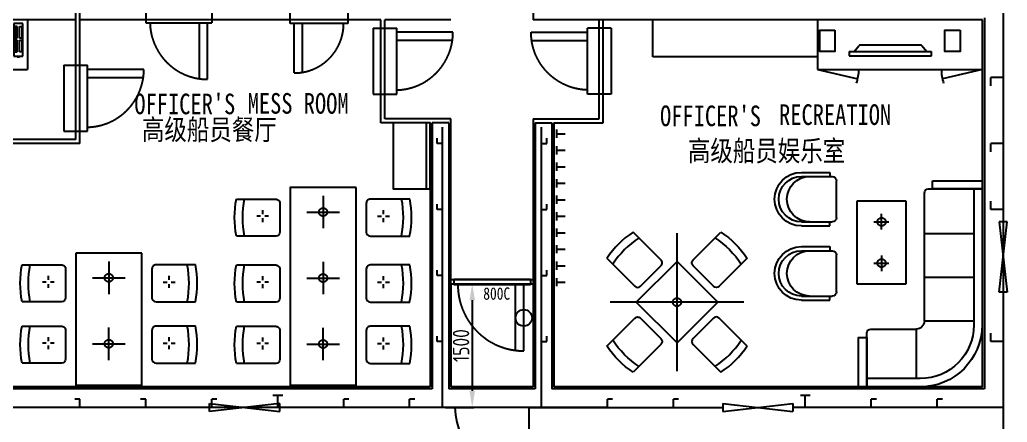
# Model space of a CAD drawing. Header units: millimetres. Extents: x -1838618 to -1600818, y -1770412 to -1553248.
# Drawn here: x -1744751 to -1732772, y -1695325 to -1690444 of the extents above; entities that cross this region are included whole.
import ezdxf
from ezdxf.enums import TextEntityAlignment as Align

# ---------------------------------------------------------------- set-up
doc = ezdxf.new("R2010")
doc.units = ezdxf.units.MM
doc.header["$LTSCALE"] = 100
doc.header["$PDMODE"] = 35
for name, pattern in [('BORDER', [1.75, 1, -0.25, 0.25, -0.25]), ('CENTER', [2, 1.25, -0.25, 0.25, -0.25]), ('DASHED2', [0.375, 0.25, -0.125]), ('HIDDEN', [9.525, 6.35, -3.175]), ('PHANTOM2', [31.75, 15.875, -3.175, 3.175, -3.175, 3.175, -3.175])]:
    doc.linetypes.add(name, pattern=pattern)
for name, color, linetype in [('Eq', 4, 'PHANTOM2'), ('FUN', 3, 'Continuous'), ("owner's comments", 4, 'Continuous')]:
    doc.layers.add(name, color=color, linetype=linetype)
doc.styles.add('ROMANT', font='', dxfattribs={"width": 0.8})
doc.styles.get("Standard").update_dxf_attribs({"font": 'gbenor.shx', "width": 0.9, "bigfont": 'gbcbig.shx'})
doc.styles.get('ROMANT').set_extended_font_data('SimSun')
doc.dimstyles.new('ISO-25', dxfattribs={"dimtxt": 200, "dimasz": 200, "dimexe": 20, "dimexo": 0.625, "dimgap": 35, "dimtad": 1, "dimdec": 0, "dimtxsty": 'Standard', "dimcen": 2.5, "dimclrd": 2, "dimclre": 2, "dimclrt": 2, "dimadec": 0, "dimazin": 0, "dimtfac": 1, "dimtdec": 0, "dimtmove": 0, "dimatfit": 3, "dimfxl": 1, "dimarcsym": 0})

# ---------------------------------------------------------------- blocks, each defined once
blk = doc.blocks.new('A DECK')
at = {"color": 6}
blk.add_line((3200, 14375, 1770), (3200, -14376, 1770), dxfattribs=at)
blk = doc.blocks.new('nnnnnnnnnnnnnnnnnnnn')
at = {"color": 2, "linetype": 'CENTER', "ltscale": 50}
for p, q in [((2729139, 1449625), (2729139, 1449230)), ((2728941, 1449427), (2729336, 1449427)), ((2729139, 1448825), (2729139, 1448430)), ((2728941, 1448627), (2729336, 1448627)), ((2729139, 1447630), (2729139, 1448025)), ((2728941, 1447827), (2729336, 1447827))]:
    blk.add_line(p, q, dxfattribs=at)
at = {"color": 2}
blk.add_lwpolyline([(2729539, 1449727), (2728739, 1449727), (2728739, 1447327), (2729539, 1447327)], close=True, dxfattribs=at)
at = {"color": 2, "linetype": 'HIDDEN', "ltscale": 100}
for centre in [(2729139, 1449427), (2729139, 1448627), (2729139, 1447827)]:
    blk.add_circle(centre, 50, dxfattribs=at)
blk = doc.blocks.new('沙发')
at = {"color": 2, "linetype": 'Continuous'}
for p, q in [((100, 275), (-275, 275)), ((100, 325), (-243.791834, 325)), ((-243.791834, 325), (-243.791834, 275)), ((-325, -225), (-325, 225)), ((100, -275), (-275, -275)), ((-243.791834, -325), (-243.791834, -275)), ((100, -325), (-243.791834, -325))]:
    blk.add_line(p, q, dxfattribs=at)
for centre, radius, start, end in [((-275, 225), 50, 90, 180), ((0, 0), 275, 270, 90), ((100, 0), 325, 270, 90), ((100, 0), 275, 270, 90), ((-275, -225), 50, 180, 270)]:
    blk.add_arc(centre, radius, start, end, dxfattribs=at)
blk = doc.blocks.new('*D290')
at = {"color": 2, "lineweight": -2, "transparency": 16777216}
for p, q in [((1006275, -1093391), (1006542, -1093391)), ((1006522, -1093591), (1006522, -1094691)), ((1006197, -1094891), (1006542, -1094891))]:
    blk.add_line(p, q, dxfattribs=at)
at = {"color": 2, "transparency": 16777216}
for points in [[(1006489, -1093591), (1006556, -1093591), (1006522, -1093391)], [(1006489, -1094691), (1006556, -1094691), (1006522, -1094891)]]:
    blk.add_solid(points, dxfattribs=at)
at = {"layer": 'Defpoints', "color": 0, "transparency": 16777216}
for p in [(1006275, -1093391), (1006196, -1094891), (1006522, -1094891)]:
    blk.add_point(p, dxfattribs=at)
at = {"color": 2, "transparency": 16777216, "insert": (1006387, -1094141), "char_height": 200, "attachment_point": 5, "rotation": 90}
blk.add_mtext('1500', dxfattribs=at)
blk = doc.blocks.new('转角沙发2')
at = {"color": 2}
for p, q in [((-750, 2500), (-1400, 2500)), ((-1400, 2500), (-1400, 1850)), ((-750, 2400), (-1400, 2400)), ((-800, 1800), (-800, 2400)), ((-1350, 1800), (-800, 1800)), ((-700, 1700), (-100, 1700)), ((-700, 1700), (-700, 150)), ((-100, 100), (-100, 1750)), ((0, 100), (0, 1750)), ((-700, 1170), (-100, 1170)), ((-700, 640), (-100, 640)), ((-650, 100), (0, 100))]:
    blk.add_line(p, q, dxfattribs=at)
for points in [[(-1400, 1900), (-1400, 2500), (-1500, 2500), (-1500, 1900)], [(-600, 0), (0, 0), (0, 100), (-600, 100)]]:
    blk.add_lwpolyline(points, close=True, dxfattribs=at)
for centre, radius, start, end in [((-750, 1750), 750, 0, 90), ((-750, 1750), 650, 0, 90), ((-1350, 1850), 50, 180, 270), ((-800, 1700), 100, 0, 90), ((-650, 150), 50, 180, 270)]:
    blk.add_arc(centre, radius, start, end, dxfattribs=at)
blk = doc.blocks.new('长柜')
at = {"color": 2, "linetype": 'Continuous'}
for p, q in [((-600, 2000), (-713, 1513)), ((-600, 2000), (-600, 0)), ((0, 2000), (-600, 2000)), ((0, 0), (0, 2000)), ((-600, 0), (-713, 487)), ((-600, 0), (0, 0))]:
    blk.add_line(p, q, dxfattribs=at)
for centre, start, end in [((-600, 2000), 250.6757, 270), ((-600, 0), 90, 109.3243)]:
    blk.add_arc(centre, 500, start, end, dxfattribs=at)
blk = doc.blocks.new('A$C2CA64FF8')
at = {"layer": 'FUN', "linetype": 'Continuous'}
for p, q in [((500, 452), (23, 453)), ((550, 52), (550, 402)), ((23, 3), (500, 2))]:
    blk.add_line(p, q, dxfattribs=at)
for centre, radius, start, end in [((1139, 226), 1139, 168.4968, 191.4198), ((1226, 227), 1126, 168.4294, 191.4873), ((500, 402), 50, 359.9532, 89.9532), ((500, 52), 50, 269.9532, 359.9532)]:
    blk.add_arc(centre, radius, start, end, dxfattribs=at)
blk = doc.blocks.new('A$C442A13E5')
at = {"layer": 'FUN'}
for p, q in [((0, 100), (100, 100)), ((50, 100), (50, 0))]:
    blk.add_line(p, q, dxfattribs=at)
blk = doc.blocks.new('FDFDFFF')
at = {"color": 2}
for p, q in [((-287, -2), (-287, -802)), ((-287, -2), (0, -3)), ((0, -802), (0, -3)), ((-287, -802), (0, -802))]:
    blk.add_line(p, q, dxfattribs=at)
at = {"color": 2, "linetype": 'BORDER', "ltscale": 200}
for p, q in [((683, -53), (0, -53)), ((675, -153), (0, -153))]:
    blk.add_line(p, q, dxfattribs=at)
at = {"color": 2, "linetype": 'BORDER', "lineweight": -3, "ltscale": 200}
blk.add_arc((-17, -53), 700, 271.4212, 0, dxfattribs=at)
blk = doc.blocks.new('A$C54C34D97')
at = {"layer": 'Eq'}
for points in [[(12, 40), (0, 40), (0, 70), (12, 70)], [(12, 110), (12, 0), (405, 0), (405, 110)], [(206, 95), (64, 95), (64, 68), (206, 68)], [(206, 15), (64, 15), (64, 42), (206, 42)], [(369, 95), (227, 95), (227, 68), (369, 68)], [(369, 15), (227, 15), (227, 42), (369, 42)]]:
    blk.add_lwpolyline(points, close=True, dxfattribs=at)
blk = doc.blocks.new('餐用椅子')
at = {"color": 2, "linetype": 'Continuous'}
for p, q in [((0, 0), (-477, 0)), ((-527, -50), (-528, -400)), ((-478, -450), (0, -450))]:
    blk.add_line(p, q, dxfattribs=at)
at = {"color": 1, "linetype": 'CENTER', "ltscale": 54.848087}
for p, q in [((-391, -209), (-344, -209)), ((-319, -184), (-319, -136)), ((-319, -281), (-319, -234)), ((-294, -209), (-247, -209))]:
    blk.add_line(p, q, dxfattribs=at)
at = {"color": 2, "linetype": 'Continuous'}
for centre, radius, start, end in [((-477, -50), 50, 89.9532, 179.9532), ((-1203, -224), 1126, 348.4294, 11.4873), ((-1117, -223), 1139, 348.4968, 11.4198), ((-478, -400), 50, 179.9532, 269.9532)]:
    blk.add_arc(centre, radius, start, end, dxfattribs=at)
blk = doc.blocks.new('DER')
at = {"color": 2}
for p, q in [((9500, -4700), (9500, -14500)), ((6550, -14543.6), (6550, -14256.4)), ((7250, -14256.4), (7250, -14543.6)), ((3950, -15950), (3950, -14400)), ((4000, -16000), (4000, -14400)), ((14975, -14474.6), (14975, -18974.6)), ((3950, -14500), (250, -14500)), ((7650, -14500), (4000, -14500)), ((7250, -14543.6), (6550, -14543.6)), ((7650, -15750), (7650, -14500)), ((8500, -14500), (7700, -14500)), ((7700, -15700), (7700, -14500)), ((10299.5, -14499.6), (9500, -14499.6)), ((14950, -14499.6), (10299.5, -14499.6)), ((10299.5, -15699.6), (10299.5, -14499.6)), ((10349.5, -15749.6), (10349.5, -14499.6)), ((8250, -15750), (7650, -15750)), ((8500, -15700), (7700, -15700)), ((8250, -15750), (8250, -18950)), ((8275, -15750), (8275, -18975)), ((8475, -15750), (8275, -15750)), ((8475, -15750), (8475, -17700)), ((8500, -17700), (8500, -15700)), ((9500, -15699.6), (10299.5, -15699.6)), ((9500, -15699.6), (9500, -17750)), ((9525, -15749.6), (9525, -17750)), ((9525, -15749.6), (9725, -15749.6)), ((9725, -15749.6), (9725, -18974.6)), ((9750, -15749.6), (9750, -18949.6)), ((9750, -15749.6), (10349.5, -15749.6)), ((3950, -15950), (0, -15950)), ((4000, -16000), (0, -16000)), ((4750.1, -17330), (3950.1, -17330)), ((8475, -17700), (8475, -18975)), ((8500, -17650), (9500, -17650)), ((8500, -17700), (8500, -18950)), ((8500, -17700), (9500, -17700)), ((8535.4, -17645), (9465.4, -17645)), ((8535.4, -17645), (8535.4, -17713.6)), ((9465.4, -17713.6), (8535.4, -17713.6)), ((9465.4, -17645), (9465.4, -17713.6)), ((9500, -17700), (9500, -18950)), ((9525, -17700), (9525, -18975)), ((8275, -18975), (225, -18975)), ((8250, -18950), (250, -18950)), ((9525, -18975), (8475, -18975)), ((9500, -18950), (8500, -18950)), ((14975, -18974.6), (9725, -18974.6)), ((14950, -18949.6), (9750, -18949.6))]:
    blk.add_line(p, q, dxfattribs=at)
at = {"color": 6}
for p, q in [((15200, -9450.4), (15200, -14998.4)), ((15200, -14400), (15200, -16949.6)), ((15200, -15200), (15050, -15200)), ((15050, -15300), (15050, -15200)), ((8400, -19200), (8400, -15800)), ((9600, -19200), (9600, -15800)), ((8335, -16000), (8335, -15935)), ((8400, -16000), (8335, -16000)), ((9600, -16000), (9665, -16000)), ((9665, -16000), (9665, -15935)), ((15200, -16000), (15050, -16000)), ((15050, -16100), (15050, -16000)), ((8335, -16800), (8335, -16735)), ((9665, -16800), (9665, -16735)), ((15050, -16800), (15050, -16700)), ((8400, -16800), (8335, -16800)), ((9600, -16800), (9665, -16800)), ((15200, -16800), (15050, -16800)), ((8335, -17600), (8335, -17535)), ((8400, -17600), (8335, -17600)), ((9600, -17600), (9665, -17600)), ((9665, -17600), (9665, -17535)), ((15200, -17801.6), (15200, -19200)), ((15050, -18400), (15050, -18300)), ((8335, -18400), (8335, -18335)), ((8400, -18400), (8335, -18400)), ((9600, -18400), (9665, -18400)), ((9665, -18400), (9665, -18335)), ((15200, -18400), (15050, -18400)), ((4000, -19100), (3937, -19100)), ((4000, -19200), (4000, -19100)), ((4800, -19100), (4737, -19100)), ((4800, -19200), (4800, -19100)), ((5600, -19200), (5600, -19100)), ((5663, -19100), (5600, -19100)), ((6340, -19050), (6460, -19050)), ((6400, -19200), (6400, -19050)), ((7200, -19200), (7200, -19100)), ((7263, -19100), (7200, -19100)), ((8000, -19200), (8000, -19100)), ((8063, -19100), (8000, -19100)), ((10400, -19200), (10400, -19100)), ((10463, -19100), (10400, -19100)), ((11200, -19200), (11200, -19100)), ((11263, -19100), (11200, -19100)), ((12740, -19050), (12860, -19050)), ((12800, -19200), (12800, -19050)), ((13600, -19200), (13600, -19100)), ((13663, -19100), (13600, -19100)), ((14400, -19200), (14400, -19100)), ((14463, -19100), (14400, -19100)), ((4074.1, -19200), (0, -19200)), ((10400, -19200), (4000, -19200)), ((9450, -19200), (11798.1, -19200)), ((15200, -19200), (12650.1, -19200))]:
    blk.add_line(p, q, dxfattribs=at)
at = {"color": 2, "linetype": 'BORDER', "ltscale": 200}
for p, q in [((6600, -15143.6), (6600, -14543.5)), ((6700, -15135.2), (6700, -14543.5)), ((9286.1, -18507.4), (9285.4, -17713.6)), ((9385.4, -18513.6), (9385.4, -17713.6))]:
    blk.add_line(p, q, dxfattribs=at)
at = {"color": 2, "ltscale": 10}
for p, q in [((10950, -14949.6), (10950, -14499.6)), ((14950, -18949.6), (14950, -14499.6)), ((12950, -14949.6), (10950, -14949.6)), ((13425.2, -16699.1), (13425.2, -17699.1)), ((14025.2, -16699.1), (13425.2, -16699.1)), ((14025.2, -17699.1), (14025.2, -16699.1)), ((13425.2, -17699.1), (14025.2, -17699.1))]:
    blk.add_line(p, q, dxfattribs=at)
at = {"color": 1, "linetype": 'DASHED2', "ltscale": 300}
for p, q in [((13725.2, -17039.8), (13725.2, -16851.6)), ((13630.2, -16949.1), (13812.3, -16949.1)), ((13725.2, -17358.3), (13725.2, -17546.6)), ((13630.2, -17449.1), (13812.3, -17449.1))]:
    blk.add_line(p, q, dxfattribs=at)
at = {"color": 4}
for p, q in [((15250, -16949.6), (15150, -16949.6)), ((15150, -17801.6), (15250, -16949.6)), ((15150, -16949.6), (15250, -17801.6)), ((15250, -17801.6), (15150, -17801.6)), ((5574, -19250), (5574, -19150)), ((5574, -19150), (6426, -19250)), ((6426, -19150), (5574, -19250)), ((6426, -19250), (6426, -19150)), ((11798.1, -19150), (12650.1, -19250)), ((11798.1, -19250), (12650.1, -19150)), ((11798.1, -19150), (11798.1, -19250)), ((12650.1, -19150), (12650.1, -19250)), ((9450, -20100), (9450, -19200))]:
    blk.add_line(p, q, dxfattribs=at)
at = {"color": 2, "linetype": 'CENTER', "ltscale": 50}
for p, q in [((4350.1, -17429.9), (4350.1, -17824.8)), ((4152.6, -17627.3), (4547.5, -17627.3)), ((4350.1, -18624.8), (4350.1, -18229.9)), ((4152.6, -18427.3), (4547.5, -18427.3))]:
    blk.add_line(p, q, dxfattribs=at)
at = {"color": 4, "elevation": -1770}
for points in [[(13158, -14625.5), (13158, -14881.8), (12975.1, -14881.8), (12975.1, -14625.5)], [(14677.2, -14625.5), (14677.2, -14881.8), (14494.3, -14881.8), (14494.3, -14625.5)]]:
    blk.add_lwpolyline(points, close=True, dxfattribs=at)
at = {"color": 2}
blk.add_lwpolyline([(8250, -16550), (8250, -15750), (8200, -15750), (8200, -16550)], close=True, dxfattribs=at)
blk.add_lwpolyline([(3950.1, -17330), (3950.1, -18930), (4750.1, -18930), (4750.1, -17330)], dxfattribs=at)
at = {"color": 1, "linetype": 'DASHED2', "ltscale": 300}
for centre in [(13725.2, -16949.1), (13725.2, -17449.1)]:
    blk.add_circle(centre, 50, dxfattribs=at)
at = {"color": 2, "linetype": 'HIDDEN', "ltscale": 100}
for centre in [(4350.1, -17627.3), (4350.1, -18427.3)]:
    blk.add_circle(centre, 50, dxfattribs=at)
at = {"color": 2}
blk.add_circle((9385.4, -18113.6), 100, dxfattribs=at)
at = {"color": 2, "linetype": 'BORDER', "lineweight": -3, "ltscale": 200}
blk.add_arc((6600, -14543.6), 600, 270, 0.00334, dxfattribs=at)
at = {"color": 2, "linetype": 'BORDER', "ltscale": 200}
blk.add_arc((9385.4, -17713.6), 800, 180, 270, dxfattribs=at)
at = {"color": 4}
blk.add_arc((9482.3, -19167.8), 932.8, 181.97957, 268.01335, dxfattribs=at)
at = {"layer": 'Eq'}
for p, q in [((13394.4, -14881.7, -1770), (13450.7, -14812.5, -1770)), ((14198.3, -14807.1, -1770), (13466.3, -14807.1, -1770)), ((14270.1, -14881.7, -1770), (14213.9, -14812.5, -1770)), ((13332.3, -14881.7, -1770), (13332.3, -14937.3, -1770)), ((13332.3, -14881.7, -1770), (14332.3, -14881.7, -1770)), ((13332.3, -14937.3, -1770), (14332.3, -14937.3, -1770)), ((14332.3, -14937.3, -1770), (14332.3, -14881.7, -1770))]:
    blk.add_line(p, q, dxfattribs=at)
for centre, start, end in [((13466.3, -14832.1, -1770), 90, 128.58889), ((14198.3, -14832.1, -1770), 51.41111, 90)]:
    blk.add_arc(centre, 25, start, end, dxfattribs=at)
at = {"layer": 'FUN'}
for p in [(3364.8, -14500), (2564.8, -15100)]:
    blk.add_line(p, (3364.8, -15100), dxfattribs=at)
at = {"layer": 'FUN', "linetype": 'CENTER', "ltscale": 300}
for p, q in [((11243.8, -18760.3), (11243.8, -17085.7)), ((12056.2, -17923), (10431.3, -17923))]:
    blk.add_line(p, q, dxfattribs=at)
at = {"layer": 'FUN'}
blk.add_lwpolyline([(7800, -15750), (7800, -16550), (8250, -16550), (8250, -15750)], close=True, dxfattribs=at)
at = {"layer": 'FUN', "linetype": 'Continuous'}
blk.add_lwpolyline([(11243.8, -18418), (10748.8, -17923), (11243.8, -17428), (11738.8, -17923)], close=True, dxfattribs=at)
at = {"layer": 'FUN', "linetype": 'HIDDEN', "ltscale": 100}
blk.add_circle((11243.8, -17923), 50, dxfattribs=at)
at = {"color": 6, "rotation": 90}
blk.add_blockref('长柜', (14950, -14499.6), dxfattribs=at)
at = {"color": 6, "xscale": -1}
for name, p in [('沙发', (12852.4, -16674.1)), ('餐用椅子', (5898.5, -16672.2)), ('沙发', (12852.4, -17574.1)), ('餐用椅子', (3298.6, -17469.5)), ('餐用椅子', (5898.5, -17472.2)), ('餐用椅子', (3298.6, -18212.7)), ('餐用椅子', (5898.5, -18215.4))]:
    blk.add_blockref(name, p, dxfattribs=at)
blk.add_blockref('nnnnnnnnnnnnnnnnnnnn', (-2722188.6, -1466257.5))
at = {"color": 2, "ltscale": 10, "xscale": -1, "rotation": 180}
blk.add_blockref('转角沙发2', (14945, -16449.6), dxfattribs=at)
at = {"color": 6}
for p in [(8001.4, -16672.2), (5401.5, -17469.5), (8001.4, -17472.2), (5401.6, -18212.7), (8001.5, -18215.4)]:
    blk.add_blockref('餐用椅子', p, dxfattribs=at)
at = {"layer": 'Eq', "linetype": 'ByBlock', "rotation": 90}
blk.add_blockref('A$C54C34D97', (3309, -14949.9), dxfattribs=at)
at = {"layer": 'FUN'}
for name, p, rotation in [('A$C442A13E5', (9885, -15930.7), 90), ('A$C442A13E5', (9885, -15930.7), 90), ('A$C442A13E5', (9885, -16130.7), 90), ('A$C442A13E5', (9885, -16130.7), 90), ('A$C442A13E5', (9885, -16330.7), 90), ('A$C442A13E5', (9885, -16530.7), 90), ('A$C442A13E5', (9885, -16730.7), 90), ('A$C442A13E5', (9885, -16930.7), 90), ('A$C442A13E5', (9885, -17130.7), 90), ('A$C2CA64FF8', (10376, -17376.6), 315), ('A$C442A13E5', (9885, -17330.7), 90), ('A$C442A13E5', (9885, -17530.7), 90), ('A$C442A13E5', (9885, -17730.7), 90), ('A$C2CA64FF8', (12111.6, -18469.4), 135)]:
    blk.add_blockref(name, p, dxfattribs=dict(at, rotation=rotation))
at = {"layer": 'FUN', "xscale": -1}
for p, rotation in [((12111.6, -17376.6), 45), ((10376, -18469.4), 225)]:
    blk.add_blockref('A$C2CA64FF8', p, dxfattribs=dict(at, rotation=rotation))
at = {"layer": "owner's comments", "rotation": 269.9966563022345}
blk.add_blockref('FDFDFFF', (5602.9, -14537.1), dxfattribs=at)
at = {"layer": "owner's comments"}
for p in [(7843.1, -14597), (4093.6, -15047.5)]:
    blk.add_blockref('FDFDFFF', p, dxfattribs=at)
at = {"layer": "owner's comments", "xscale": -1}
blk.add_blockref('FDFDFFF', (10156.9, -14597), dxfattribs=at)
at = {"color": 2, "style": 'ROMANT', "width": 0.8}
for s, height, p in [("OFFICER'S", 250, (5273, -15514.6)), ('MESS ROOM', 250, (6647.7, -15512.2)), ("OFFICER'S", 250, (11650.2, -15659.4)), ('RECREATION', 250, (13162, -15648.6)), ('高级船员餐厅', 250, (5570.2, -15826)), ('高级船员娱乐室', 250, (12330, -16082.3)), ('800C', 150, (9056.7, -17818.3))]:
    blk.add_text(s, height=height, dxfattribs=at).set_placement(p, align=Align.MIDDLE)
at = {"color": 1, "ltscale": 10}
dim = blk.add_linear_dim(base=(8759.7, -19200), p1=(8512, -17700), p2=(8433.5, -19200), angle=90, dimstyle='ISO-25', dxfattribs=at)
dim.commit()
dim.dimension.update_dxf_attribs({"geometry": '*D290', "text_midpoint": (8759.7, -18450), "dimtype": 128, "insert": (-997762.6, 1075690.9)})

msp = doc.modelspace()

# ---------------------------------------------------------------- block references
for name, p in [('A DECK', (-1736021.7, -1685540.7, -1770)), ('DER', (-1748021.7, -1675945.7))]:
    msp.add_blockref(name, p)

doc.saveas('drawing.dxf')
